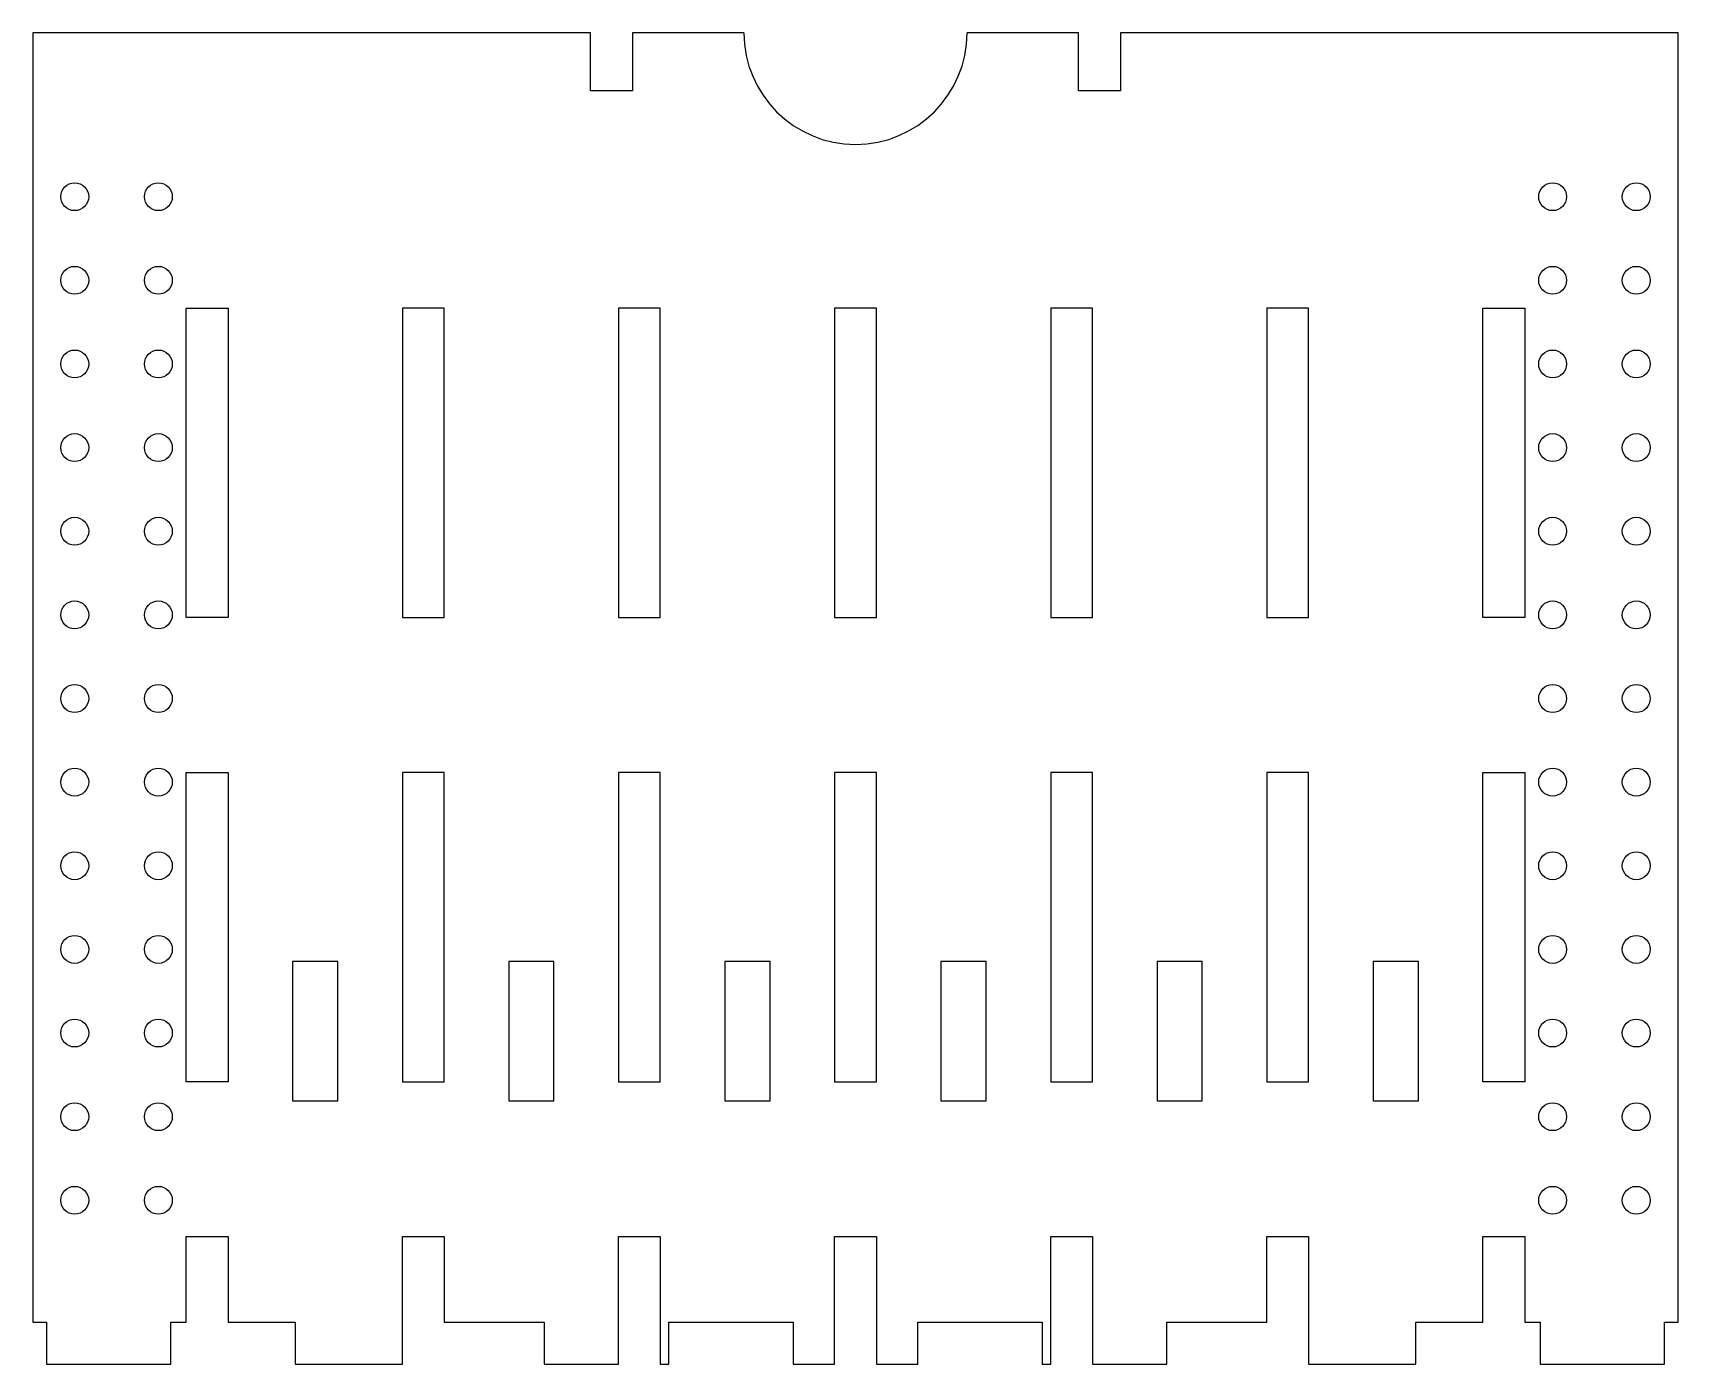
# Model space of a CAD drawing. Header units: millimetres. Extents: x -118 to 118, y -105 to 86.
import ezdxf

# ---------------------------------------------------------------- set-up
doc = ezdxf.new("R2010")
doc.units = ezdxf.units.MM
doc.layers.get('0').update_dxf_attribs({"linetype": 'CONTINUOUS'})

msp = doc.modelspace()

# ---------------------------------------------------------------- linework, layer by layer
for p, q in [((-118, 86), (-118, -99)), ((-38, 86), (-118, 86)), ((-38, 77.7), (-38, 86)), ((-16, 86), (-32, 86)), ((-32, 86), (-32, 77.7)), ((32, 86), (16, 86)), ((32, 77.7), (32, 86)), ((118, 86), (38, 86)), ((38, 86), (38, 77.7)), ((118, -99), (118, 86)), ((-32, 77.7), (-38, 77.7)), ((38, 77.7), (32, 77.7)), ((-96, 2.1), (-96, 46.5)), ((-96, 46.5), (-90, 46.5)), ((-90, 46.5), (-90, 2.1)), ((90, 2.1), (90, 46.5)), ((90, 46.5), (96, 46.5)), ((96, 46.5), (96, 2.1)), ((-90, 2.1), (-96, 2.1)), ((96, 2.1), (90, 2.1)), ((-96, -64.5), (-96, -20.1)), ((-96, -20.1), (-90, -20.1)), ((-90, -20.1), (-90, -64.5)), ((90, -64.5), (90, -20.1)), ((90, -20.1), (96, -20.1)), ((96, -20.1), (96, -64.5)), ((-90, -64.5), (-96, -64.5)), ((96, -64.5), (90, -64.5)), ((-96, -99), (-96, -86.7)), ((-96, -86.7), (-90, -86.7)), ((-90, -86.7), (-90, -99)), ((-65, -105), (-65, -86.7)), ((-65, -86.7), (-59, -86.7)), ((-59, -86.7), (-59, -99)), ((-34, -105), (-34, -86.7)), ((-34, -86.7), (-28, -86.7)), ((-28, -86.7), (-28, -105)), ((-3, -105), (-3, -86.7)), ((-3, -86.7), (3, -86.7)), ((3, -86.7), (3, -105)), ((28, -105), (28, -86.7)), ((28, -86.7), (34, -86.7)), ((34, -86.7), (34, -105)), ((59, -99), (59, -86.7)), ((59, -86.7), (65, -86.7)), ((65, -86.7), (65, -105)), ((90, -99), (90, -86.7)), ((90, -86.7), (96, -86.7)), ((96, -86.7), (96, -99)), ((-118, -99), (-116.07, -99)), ((-116.07, -99), (-116.07, -105)), ((-98.21, -105), (-98.21, -99)), ((-98.21, -99), (-96, -99)), ((-90, -99), (-80.36, -99)), ((-80.36, -99), (-80.36, -105)), ((-59, -99), (-44.64, -99)), ((-44.64, -99), (-44.64, -105)), ((-26.79, -105), (-26.79, -99)), ((-26.79, -99), (-8.93, -99)), ((-8.93, -99), (-8.93, -105)), ((8.93, -105), (8.93, -99)), ((8.93, -99), (26.79, -99)), ((26.79, -99), (26.79, -105)), ((44.64, -105), (44.64, -99)), ((44.64, -99), (59, -99)), ((80.36, -105), (80.36, -99)), ((80.36, -99), (90, -99)), ((96, -99), (98.21, -99)), ((98.21, -99), (98.21, -105)), ((116.07, -105), (116.07, -99)), ((116.07, -99), (118, -99)), ((-116.07, -105), (-98.21, -105)), ((-80.36, -105), (-65, -105)), ((-44.64, -105), (-34, -105)), ((-28, -105), (-26.79, -105)), ((-8.93, -105), (-3, -105)), ((3, -105), (8.93, -105)), ((26.79, -105), (28, -105)), ((34, -105), (44.64, -105)), ((65, -105), (80.36, -105)), ((98.21, -105), (116.07, -105))]:
    msp.add_line(p, q)
for points in [[(-65, 46.5), (-65, 2.1), (-59, 2.1), (-59, 46.5)], [(-34, 46.5), (-34, 2.1), (-28, 2.1), (-28, 46.5)], [(-3, 46.5), (-3, 2.1), (3, 2.1), (3, 46.5)], [(28, 46.5), (28, 2.1), (34, 2.1), (34, 46.5)], [(59, 46.5), (59, 2.1), (65, 2.1), (65, 46.5)], [(-65, -20.1), (-65, -64.5), (-59, -64.5), (-59, -20.1)], [(-34, -20.1), (-34, -64.5), (-28, -64.5), (-28, -20.1)], [(-3, -20.1), (-3, -64.5), (3, -64.5), (3, -20.1)], [(28, -20.1), (28, -64.5), (34, -64.5), (34, -20.1)], [(59, -20.1), (59, -64.5), (65, -64.5), (65, -20.1)], [(-80.75, -47.25), (-80.75, -67.25), (-74.25, -67.25), (-74.25, -47.25)], [(-49.75, -47.25), (-49.75, -67.25), (-43.25, -67.25), (-43.25, -47.25)], [(-18.75, -47.25), (-18.75, -67.25), (-12.25, -67.25), (-12.25, -47.25)], [(12.25, -47.25), (12.25, -67.25), (18.75, -67.25), (18.75, -47.25)], [(43.25, -47.25), (43.25, -67.25), (49.75, -67.25), (49.75, -47.25)], [(74.25, -67.25), (80.75, -67.25), (80.75, -47.25), (74.25, -47.25)]]:
    msp.add_lwpolyline(points, close=True)
for centre in [(-112, 62.5), (-100, 62.5), (100, 62.5), (112, 62.5), (-112, 50.5), (-100, 50.5), (100, 50.5), (112, 50.5), (-112, 38.5), (-100, 38.5), (100, 38.5), (112, 38.5), (-112, 26.5), (-100, 26.5), (100, 26.5), (112, 26.5), (-112, 14.5), (-100, 14.5), (100, 14.5), (112, 14.5), (-112, 2.5), (-100, 2.5), (100, 2.5), (112, 2.5), (-112, -9.5), (-100, -9.5), (100, -9.5), (112, -9.5), (-112, -21.5), (-100, -21.5), (100, -21.5), (112, -21.5), (-112, -33.5), (-100, -33.5), (100, -33.5), (112, -33.5), (-112, -45.5), (-100, -45.5), (100, -45.5), (112, -45.5), (-112, -57.5), (-100, -57.5), (100, -57.5), (112, -57.5), (-112, -69.5), (-100, -69.5), (100, -69.5), (112, -69.5), (-112, -81.5), (-100, -81.5), (100, -81.5), (112, -81.5)]:
    msp.add_circle(centre, 2)
msp.add_arc((0, 86), 16, -180, 0)

doc.saveas('drawing.dxf')
